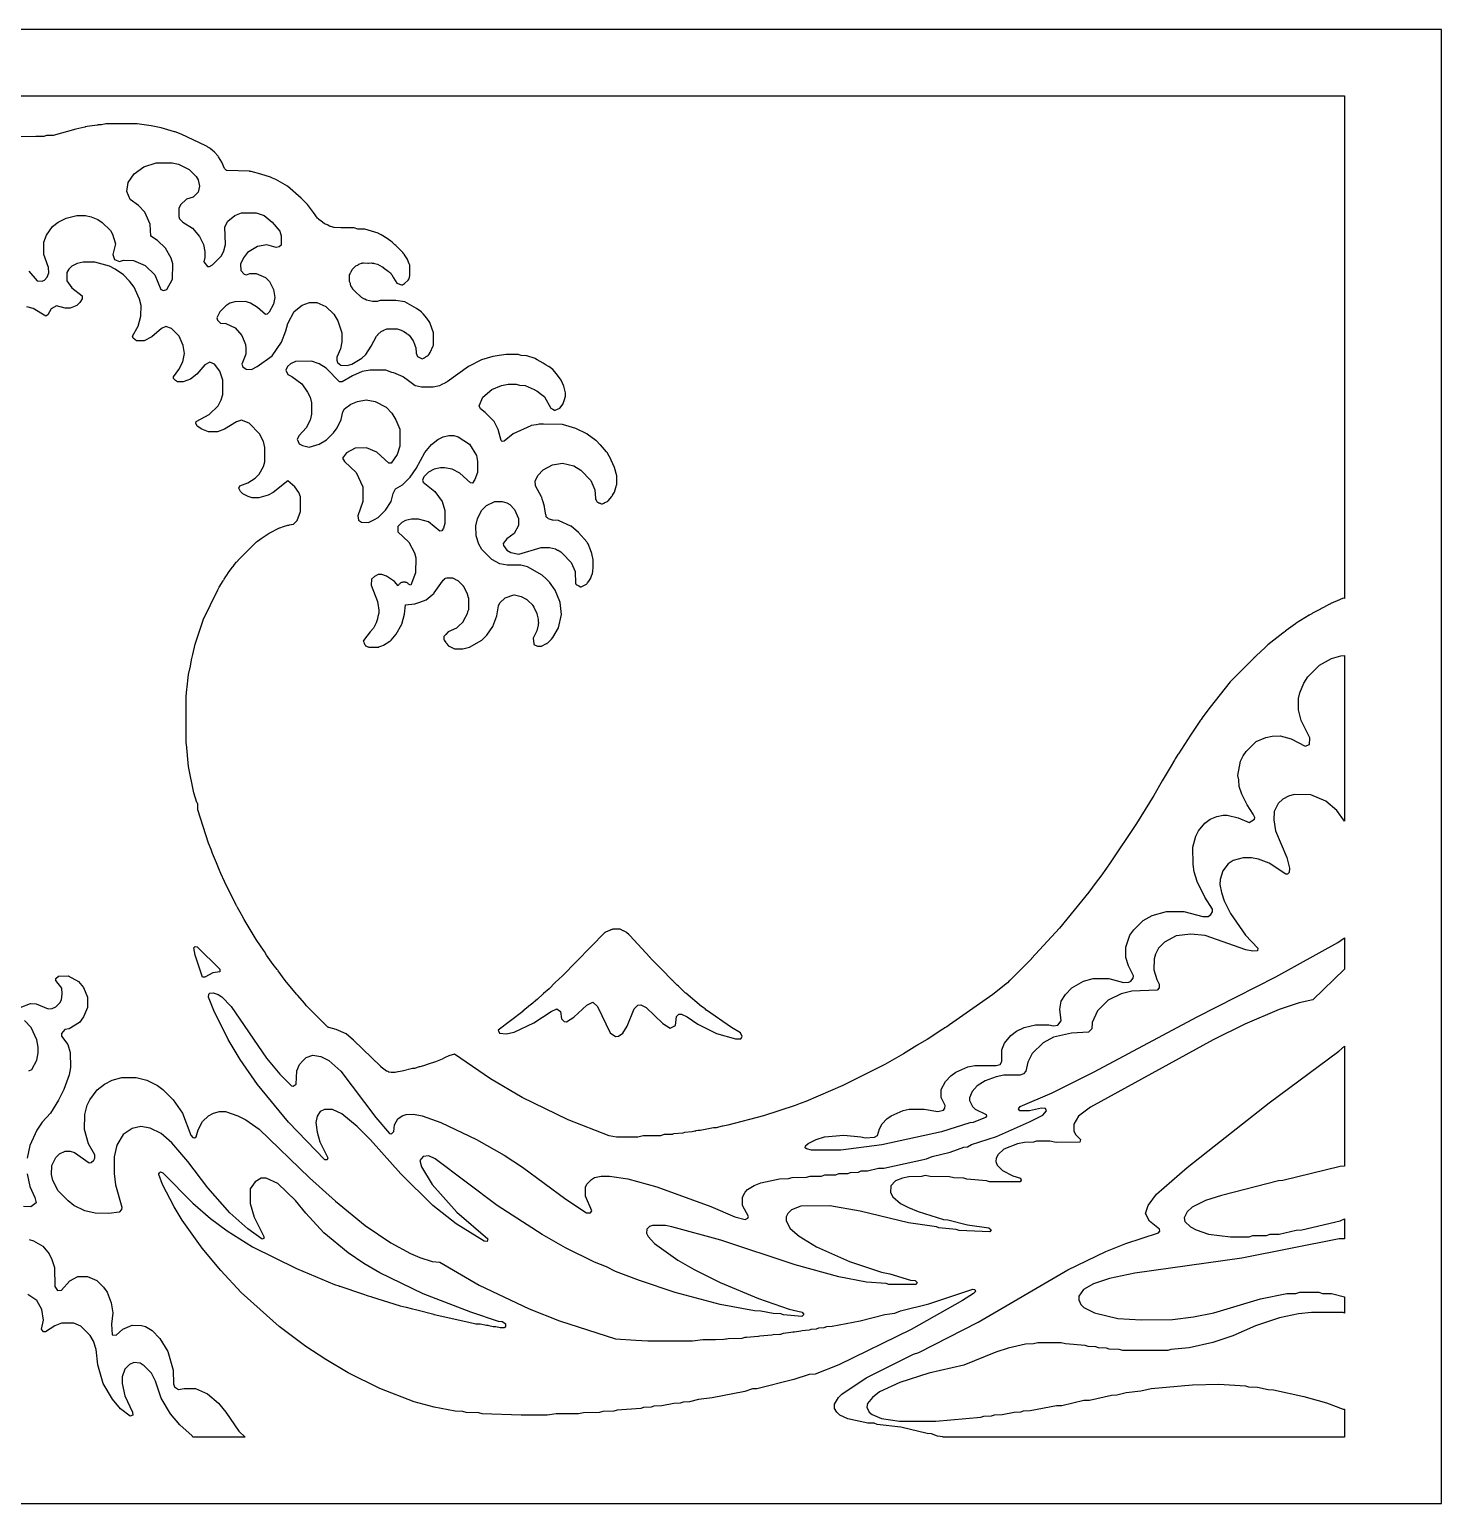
# Model space of a CAD drawing. Header units: millimetres. Extents: x 0 to 400, y 0 to 267.
# Drawn here: x 144.4 to 400, y 0 to 266.8 of the extents above; entities that cross this region are included whole.
import ezdxf

# ---------------------------------------------------------------- set-up
doc = ezdxf.new("R2010")
doc.units = ezdxf.units.MM
doc.layers.add('CUT', color=7, linetype='CONTINUOUS')

msp = doc.modelspace()

# ---------------------------------------------------------------- linework, layer by layer
at = {"layer": 'CUT'}
for points in [[(0, 266.8), (0, 0), (400, 0), (400, 266.8)], [(192.9, 192.63), (193.22, 191.82), (193.83, 191.48), (195.06, 191.19), (196.87, 191.72), (198.17, 192.52), (199.44, 193.78), (200.12, 194.72), (200.86, 196.21), (201.17, 197.59), (201.48, 198.13), (202.6, 199.01), (203.8, 199.49), (205.37, 199.76), (206.98, 199.47), (208.98, 198.42), (210.01, 197.36), (210.76, 196.17), (211.47, 194.43), (211.47, 191.39), (210.98, 189.88), (209.9, 188.3), (209.46, 188.31), (207.29, 190.32), (205.46, 191.05), (203.37, 191), (201.81, 190.18), (201.08, 189.2), (201.43, 188.59), (203.59, 186.62), (204.78, 184), (204.8, 181.37), (203.87, 178.76), (203.98, 177.97), (204.55, 177.65), (205.8, 177.59), (206.9, 178.12), (207.53, 178.49), (208.87, 179.82), (209.9, 181.36), (210.24, 182.8), (210.71, 183.68), (211.96, 184.37), (213.33, 185.74), (214.43, 187.33), (215.99, 190.21), (217.17, 191.68), (218.35, 192.58), (219.29, 193.04), (220.32, 193.3), (221.22, 193.29), (222, 193.04), (224.05, 191.72), (225.32, 189.69), (225.55, 188.63), (225.55, 186.63), (225.07, 185.36), (224.6, 184.68), (224.23, 184.73), (222.32, 186.51), (220.95, 187.19), (219.58, 187.48), (218.82, 187.48), (217.7, 187.19), (216.68, 186.67), (215.84, 185.8), (215.56, 185.2), (215.68, 184.87), (217.82, 183.17), (219.11, 181.35), (219.59, 179.72), (219.59, 177.37), (219.35, 176.56), (219.06, 176.06), (218.71, 175.99), (216.64, 177.66), (214.83, 178.19), (213.61, 178.17), (212.48, 177.91), (211.85, 177.56), (211.13, 176.84), (211.11, 175.85), (213.12, 173.99), (214.1, 172.06), (214.35, 171.17), (214.32, 168.43), (213.46, 166.23), (213.3, 166.3), (213.15, 166.35), (213.14, 166.35), (213.09, 166.41), (213, 166.49), (212.9, 166.56), (212.8, 166.63), (212.69, 166.68), (212.58, 166.72), (212.47, 166.75), (212.35, 166.76), (212.23, 166.77), (212.11, 166.76), (211.99, 166.75), (211.88, 166.72), (211.76, 166.68), (211.66, 166.62), (211.55, 166.56), (211.46, 166.49), (211.37, 166.41), (211.29, 166.32), (211.14, 166.13), (210.53, 166.9), (209.04, 167.87), (208.2, 168.15), (207.56, 168.15), (206.89, 167.82), (206.36, 167.31), (206.28, 166.22), (207.42, 163.24), (207.42, 163.21), (207.43, 163.2), (207.44, 163.13), (207.44, 163.12), (207.46, 163.03), (207.46, 163.01), (207.48, 162.9), (207.69, 161.72), (207.69, 161.71), (207.69, 161.7), (207.68, 161.66), (207.68, 161.65), (207.69, 161.6), (207.65, 161.35), (207.67, 161.14), (207.51, 160.55), (207.43, 160.12), (207.28, 159.74), (207.18, 159.38), (207, 159.03), (206.94, 158.88), (206.89, 158.81), (206.7, 158.45), (206.07, 157.76), (204.87, 156.21), (204.86, 156.12), (204.87, 156.09), (204.88, 156.05), (204.94, 155.89), (205.03, 155.65), (205.04, 155.62), (205.05, 155.6), (205.27, 155.26), (205.27, 155.25), (205.31, 155.23), (205.43, 155.17), (205.67, 155.07), (205.69, 155.06), (205.72, 155.05), (205.73, 155.05), (205.86, 155.01), (207.28, 154.98), (207.51, 154.98), (207.62, 155.01), (207.63, 155.01), (207.66, 155.02), (207.68, 155.03), (207.84, 155.09), (208.24, 155.24), (208.52, 155.34), (209.66, 156.06), (209.67, 156.07), (209.69, 156.09), (209.88, 156.29), (210.79, 157.38), (211.81, 159.18), (212.33, 160.98), (212.33, 160.99), (212.47, 162.64), (214.21, 162.82), (215.06, 163.14), (216.21, 163.58), (217.69, 164.8), (217.7, 164.81), (217.7, 164.82), (219.18, 166.95), (219.33, 167.1), (219.34, 167.11), (219.35, 167.11), (219.4, 167.19), (219.54, 167.31), (219.57, 167.35), (219.59, 167.36), (219.64, 167.4), (219.65, 167.41), (219.7, 167.46), (219.71, 167.46), (219.72, 167.46), (219.76, 167.5), (219.98, 167.53), (220.04, 167.54), (220.09, 167.54), (220.19, 167.55), (220.37, 167.55), (220.39, 167.55), (220.61, 167.54), (221, 167.53), (221.02, 167.52), (221.03, 167.52), (221.13, 167.47), (221.51, 167.29), (221.56, 167.25), (221.95, 167.05), (222.51, 166.55), (222.79, 166.23), (222.85, 166.18), (222.87, 166.13), (222.88, 166.12), (222.92, 166.08), (223.63, 164.69), (223.64, 164.67), (223.64, 164.66), (223.85, 164), (223.88, 163.93), (223.88, 163.9), (223.88, 163.87), (223.89, 163.66), (223.9, 163.6), (223.9, 163.24), (223.9, 163.09), (223.89, 162.84), (223.89, 162.79), (223.89, 162.71), (223.89, 162.7), (223.89, 162.67), (223.89, 162.66), (223.9, 162.24), (223.88, 162.16), (223.88, 162.14), (223.88, 161.78), (223.87, 161.76), (223.87, 161.74), (223.72, 161.4), (223.64, 161.05), (223, 159.81), (222.99, 159.79), (222.98, 159.77), (222.97, 159.76), (222.96, 159.74), (222.92, 159.63), (222.91, 159.62), (222.9, 159.6), (222.88, 159.58), (222.86, 159.54), (222.09, 158.79), (221.74, 158.44), (221.72, 158.43), (221.71, 158.42), (220.23, 157.78), (219.79, 157.31), (219.78, 157.3), (219.76, 157.28), (219.73, 157.25), (219.45, 156.91), (219.43, 156.66), (219.42, 156.41), (219.42, 156.37), (219.48, 156.26), (219.78, 155.87), (219.86, 155.76), (219.92, 155.68), (220.19, 155.33), (220.21, 155.31), (220.24, 155.27), (220.26, 155.26), (221.39, 154.72), (222.89, 154.7), (224.06, 154.97), (226.29, 156.24), (227.24, 157.19), (228.3, 158.74), (229.02, 160.7), (229.31, 162.48), (229.58, 163.01), (230.53, 163.95), (232.09, 164.45), (232.18, 164.43), (232.24, 164.45), (233.42, 164.18), (234.35, 163.71), (234.37, 163.69), (234.39, 163.68), (234.62, 163.45), (234.63, 163.44), (234.7, 163.37), (235.45, 162.65), (235.48, 162.6), (235.55, 162.53), (235.7, 162.24), (235.81, 162.05), (236.18, 161.28), (236.27, 161.1), (236.27, 161.09), (236.27, 161.08), (236.28, 161.07), (236.29, 161.04), (236.53, 160.06), (236.53, 159.62), (236.56, 159.45), (236.55, 159.4), (236.56, 159.34), (236.53, 159.19), (236.53, 158.97), (236.28, 157.94), (235.62, 156.63), (235.71, 155.6), (235.71, 155.59), (235.71, 155.58), (235.74, 155.53), (235.75, 155.51), (236.37, 155.21), (236.48, 155.2), (236.55, 155.2), (237.08, 155.2), (237.99, 155.64), (238.11, 155.69), (238.12, 155.7), (238.14, 155.71), (238.15, 155.72), (238.24, 155.81), (238.94, 156.45), (239.18, 156.72), (240.2, 158.47), (240.74, 160.92), (240.46, 163.09), (240.46, 163.11), (240.4, 163.26), (239.57, 165.32), (238.57, 166.74), (237.93, 167.37), (237.23, 168.04), (234.55, 169.54), (233.39, 169.82), (230.9, 169.86), (229.59, 170.1), (228.12, 170.85), (226.29, 172.68), (225.76, 173.66), (225.26, 175.17), (225.24, 176.97), (225.5, 178.25), (225.99, 179.24), (226.31, 179.79), (227.16, 180.62), (228.68, 181.37), (230.01, 181.37), (230.82, 181.12), (231.37, 180.8), (232.23, 179.91), (232.94, 178.27), (232.96, 177.64), (232.94, 177.01), (232.19, 175.55), (230.82, 174.61), (230.2, 173.74), (230.21, 173.4), (230.82, 172.57), (231.55, 172.14), (233.02, 171.85), (237.02, 173.02), (238.5, 173.02), (238.58, 173.02), (239.63, 172.77), (240.02, 172.56), (240.12, 172.53), (240.27, 172.42), (240.29, 172.41), (240.63, 172.23), (240.83, 172.03), (240.9, 171.98), (242.5, 170.34), (243.2, 168.7), (243.29, 166.51), (243.29, 166.5), (243.29, 166.49), (243.3, 166.48), (243.36, 166.34), (243.47, 166.28), (243.51, 166.26), (243.85, 166.08), (244.18, 165.91), (244.28, 165.92), (245.27, 166.4), (245.32, 166.47), (245.37, 166.53), (245.45, 166.64), (245.64, 166.9), (245.65, 166.91), (245.65, 166.92), (246.01, 167.51), (246.02, 167.52), (246.03, 167.54), (246.03, 167.55), (246.16, 167.92), (246.31, 168.34), (246.42, 168.78), (246.44, 169.45), (246.45, 170.82), (246.45, 170.83), (246.22, 171.98), (245.99, 172.62), (245.54, 173.69), (245.51, 173.73), (245.3, 174.07), (243.83, 175.78), (242.46, 176.92), (242.44, 176.93), (240.32, 177.86), (240.2, 177.9), (239.14, 177.97), (239.11, 177.98), (238.39, 178.22), (238.38, 178.23), (238.37, 178.24), (238.36, 178.24), (238.22, 178.38), (238.13, 178.46), (238.12, 178.47), (238.1, 178.49), (237.98, 178.59), (237.98, 178.6), (237.95, 178.63), (237.93, 178.91), (237.92, 178.94), (237.92, 178.95), (237.92, 178.96), (237.68, 180.34), (237.65, 180.43), (237.39, 181.3), (237.25, 181.77), (237.15, 182.13), (237.12, 182.22), (237.11, 182.23), (236.01, 184.18), (235.99, 185.1), (236.02, 185.16), (236.02, 185.2), (236.49, 186.14), (237.33, 187.01), (237.36, 187.03), (237.41, 187.08), (239.08, 188.03), (240.89, 188.3), (242.96, 187.8), (244.21, 187.02), (246.04, 185.19), (246.05, 185.17), (246.06, 185.16), (246.77, 183.5), (246.87, 181.91), (246.87, 181.9), (246.88, 181.89), (246.9, 181.84), (246.97, 181.67), (246.97, 181.66), (246.98, 181.64), (246.99, 181.62), (247, 181.6), (247.13, 181.38), (247.51, 181.13), (247.52, 181.12), (247.61, 181.09), (247.73, 181.05), (247.8, 181.02), (247.99, 180.95), (248.01, 180.95), (248.16, 180.95), (248.17, 180.95), (248.38, 181.05), (248.46, 181.09), (248.6, 181.16), (249.06, 181.39), (249.15, 181.48), (249.81, 182.29), (249.89, 182.38), (249.93, 182.43), (249.97, 182.48), (249.97, 182.49), (250.3, 183.04), (250.71, 184.33), (250.73, 184.38), (250.73, 184.39), (250.73, 184.4), (250.74, 186.04), (250.35, 187.49), (249.73, 188.86), (249.73, 188.87), (249.72, 188.89), (248.97, 190.23), (248.88, 190.34), (247.77, 191.6), (247.76, 191.61), (247.76, 191.62), (247.75, 191.63), (246.99, 192.4), (246.98, 192.41), (246.97, 192.42), (246.96, 192.43), (245.4, 193.55), (245.37, 193.57), (245.36, 193.58), (245.35, 193.59), (245.32, 193.61), (245.3, 193.62), (243.34, 194.6), (240.88, 195.32), (240.86, 195.32), (237.45, 195.35), (236.69, 195.35), (236.23, 195.27), (235.21, 195.1), (235.2, 195.09), (232.01, 193.63), (230.34, 192.27), (230.32, 192.27), (230.31, 192.26), (230.3, 192.26), (230.01, 192.22), (229.8, 192.4), (229.25, 194.38), (228.52, 195.82), (226.94, 197.47), (226.07, 198.14), (225.8, 198.68), (226.5, 200.24), (228.13, 201.64), (229.84, 202.36), (231.09, 202.6), (232.55, 202.61), (233.12, 202.4), (234.13, 202.35), (235.77, 201.62), (235.85, 201.62), (235.98, 201.53), (236.29, 201.39), (237.13, 200.72), (237.52, 200.44), (237.56, 200.37), (237.66, 200.29), (238.81, 198.24), (239.16, 198.06), (239.48, 197.89), (239.51, 197.87), (239.57, 197.88), (240.44, 198.27), (240.45, 198.28), (241.02, 199.07), (241.02, 199.08), (241.39, 200.17), (241.4, 200.21), (241.41, 200.25), (241.42, 200.29), (241.43, 200.33), (241.43, 200.34), (241.44, 200.83), (241.44, 201.05), (241.17, 202.26), (240.9, 202.81), (240.65, 203.31), (239.82, 204.45), (239.13, 205.27), (238.41, 205.79), (238.4, 205.8), (238.39, 205.81), (237.96, 206.06), (237.38, 206.4), (236.35, 207.01), (236.05, 207.19), (236, 207.22), (235.97, 207.23), (235.95, 207.24), (234.48, 207.73), (233.41, 207.79), (233.09, 207.93), (233.08, 207.94), (232.93, 207.96), (232.89, 207.97), (232.81, 207.98), (232.76, 207.98), (232, 207.99), (230.74, 207.98), (229.47, 207.82), (229.46, 207.82), (228.36, 207.61), (228.35, 207.61), (228.33, 207.6), (228.32, 207.6), (226.27, 206.98), (223.9, 205.8), (223.88, 205.78), (223.87, 205.78), (220.06, 203.03), (219.69, 202.84), (219.6, 202.78), (219.08, 202.53), (218.64, 202.31), (217.53, 202.06), (217.2, 202.06), (217.1, 202.04), (215.92, 202.06), (215.59, 202.06), (215.38, 202.06), (214.29, 202.31), (214.28, 202.32), (214.26, 202.32), (213.06, 203.2), (212.11, 203.89), (212.1, 203.9), (210.4, 204.65), (210.39, 204.65), (210.03, 204.69), (208.96, 205.13), (206.1, 205.13), (204.68, 204.88), (202.89, 204.13), (201.02, 203.05), (200.52, 203.01), (198.11, 205.51), (196.84, 206.29), (195.47, 206.79), (192.6, 206.73), (191.67, 206.27), (191.15, 205.77), (190.81, 205.14), (191.17, 204.37), (191.94, 204.01), (193.76, 202.68), (194.77, 201.18), (195.25, 200.22), (195.49, 199.24), (195.5, 197.19), (195.25, 196.1), (194.54, 194.7), (193.26, 193.29)], [(368.83, 115.88), (366.87, 116.61), (365.58, 116.88), (364.08, 116.88), (362.29, 116.36), (361.39, 115.77), (360.42, 114.53), (359.91, 112.94), (359.88, 112.07), (360.16, 110.57), (360.66, 109.09), (361.82, 106.77), (364.52, 102.86), (366.75, 100.53), (366.68, 100.02), (365.87, 99.96), (364.57, 100.21), (357.24, 102.79), (354.62, 103.07), (351.99, 102.75), (349.88, 101.63), (348.79, 100.5), (348.23, 99.44), (347.97, 98.56), (347.96, 96.61), (348.47, 94.82), (348.88, 94.02), (348.88, 93.32), (348.53, 92.93), (343.96, 92.74), (342.01, 92.26), (339.66, 91.09), (337.74, 89.19), (336.79, 87.05), (336.7, 85.92), (336.11, 85.29), (333.05, 85.13), (329.8, 84.38), (327.88, 83.4), (325.93, 81.47), (325.1, 79.9), (324.78, 78.26), (324.33, 77.8), (323.75, 77.55), (320.79, 77.51), (319.38, 77.25), (317.43, 76.53), (315.95, 75.59), (315.06, 74.6), (314.59, 73.41), (314.58, 72.93), (315.1, 71.87), (315.58, 71.36), (317.58, 70.42), (317.67, 70.1), (317.49, 69.86), (315.22, 68.97), (314.62, 68.9), (309.5, 67.29), (298.72, 64.9), (291.27, 63.95), (285.99, 63.96), (285.06, 64.19), (284.84, 64.4), (284.88, 64.73), (285.38, 65.19), (286.79, 65.89), (288.31, 66.4), (291.84, 66.66), (294.9, 66.39), (295.76, 66.17), (297.35, 66.28), (297.92, 66.6), (298.27, 67.82), (298.74, 68.75), (299.6, 69.65), (300.39, 70.2), (302.58, 71.16), (303.67, 71.4), (306.36, 71.4), (308.84, 70.93), (309.89, 71.22), (310.12, 71.53), (310.17, 72.05), (309.47, 73.5), (309.47, 74.94), (310.2, 76.39), (311.17, 77.42), (312.08, 78.07), (314.28, 79.03), (315.56, 79.27), (319.37, 79.3), (320.11, 79.47), (320.4, 79.98), (320.45, 82.11), (320.93, 83.34), (322.05, 84.7), (323.08, 85.47), (324.47, 86.18), (326.54, 86.67), (328.93, 86.67), (329.75, 86.45), (330.56, 86.58), (331.14, 87.35), (330.9, 89.45), (331.18, 90.94), (331.92, 92.16), (333.09, 93.33), (335.21, 94.52), (336.96, 95.01), (339.76, 95.01), (342.47, 94.33), (343.38, 94.34), (343.8, 94.57), (344.21, 95.06), (344.28, 95.49), (343.35, 97.33), (342.87, 98.8), (342.87, 100.72), (343.6, 102.9), (344.3, 103.85), (345.98, 105.5), (347.62, 106.45), (350.24, 107.16), (353.38, 107.15), (356.79, 106.26), (357.77, 106.28), (358.23, 106.61), (358.56, 107.07), (358.55, 107.55), (357.18, 109.76), (355.76, 112.59), (355.26, 114.34), (355.03, 115.66), (355.02, 118.82), (355.52, 120.8), (356, 121.73), (357.16, 123.17), (358.13, 123.87), (359.34, 124.36), (360.49, 124.61), (361.23, 124.59), (363.18, 124.11), (365.18, 123.25), (366.13, 123.85), (366.21, 124.16), (365.92, 124.79), (364.81, 126.46), (363.86, 128.37), (363.38, 129.81), (363.34, 131.01), (363.12, 131.8), (363.62, 134.34), (364.09, 135.34), (364.62, 136.09), (366.48, 137.92), (368.2, 138.67), (369.36, 138.91), (370.82, 138.93), (372.76, 138.41), (375.3, 137.11), (376.12, 137.41), (376.19, 138.57), (374.6, 141.7), (374.12, 143.68), (374.11, 145.69), (374.35, 146.74), (375.07, 148.46), (375.8, 149.63), (377.92, 151.76), (380.09, 152.97), (381.79, 153.46), (382.47, 153.52), (382.47, 123.53), (381.04, 125.43), (379.06, 127.1), (376.33, 128.3), (373.31, 128.32), (372.3, 128.04), (371.26, 127.51), (370.44, 126.68), (369.73, 125.24), (369.63, 123.77), (369.94, 121.78), (372.02, 116.94), (372.5, 114.97), (372.42, 114.19), (372.13, 113.91), (371.82, 113.91)], [(326.71, 65.58), (326.15, 65.38), (324.55, 65.34), (323.24, 65.1), (320.76, 64.11), (319.76, 63.15), (319.38, 62.49), (319.33, 61.88), (319.6, 61.22), (320.54, 60.25), (322.4, 59.33), (323.8, 58.86), (323.95, 58.52), (323.73, 58.24), (318.22, 58.23), (317.63, 58.42), (314.07, 58.71), (313.52, 58.91), (311.72, 58.93), (310.97, 59.15), (307.47, 59.18), (306.53, 59.39), (305.87, 59.18), (303.57, 59.14), (302.45, 58.89), (301.18, 58.38), (300.31, 57.49), (300.27, 56.28), (300.69, 55.48), (302.1, 54.33), (303.56, 53.6), (305.27, 52.86), (309.87, 51.42), (310.67, 51.36), (314.19, 50.45), (318.09, 49.92), (318.47, 49.55), (318.25, 49.17), (312.72, 49.4), (312.14, 49.6), (309.05, 49.88), (308.61, 50.07), (303.54, 50.83), (294.8, 52.93), (289.28, 53.86), (284.05, 53.83), (282.36, 53.14), (281.68, 52.47), (281.42, 51.86), (281.41, 51.16), (282.09, 49.75), (283.73, 48.38), (286.9, 46.43), (292.87, 43.8), (298.63, 41.88), (300.18, 41.59), (303.91, 40.44), (304.75, 40.38), (305.11, 40.03), (304.89, 39.62), (300, 39.63), (299.51, 39.82), (295.94, 40.09), (290.9, 41.05), (282.99, 43.21), (269.55, 47.67), (260.67, 50.07), (259.56, 50.32), (257.18, 50.32), (256.68, 50.17), (256.19, 49.66), (256.13, 48.91), (256.39, 48.33), (257.57, 47.08), (261.79, 44.07), (264.71, 42.37), (269.45, 40), (276.41, 37.12), (281.94, 35.2), (284.27, 34.64), (284.6, 34.23), (284.24, 33.87), (280.91, 34.13), (280.41, 34.33), (279.01, 34.37), (276.81, 34.81), (275.66, 34.85), (269.43, 36.04), (261.28, 38.19), (254.85, 40.34), (250.52, 42.02), (248.87, 42.87), (246.71, 43.69), (241.47, 46.3), (237.2, 48.69), (229.06, 53.96), (217.89, 62.41), (216.74, 62.96), (215.67, 62.84), (215.09, 62.11), (215.37, 60.95), (217.33, 57.77), (221.81, 52.75), (227.37, 47.93), (227.27, 47.45), (226.71, 47.48), (221.68, 50.61), (217.43, 53.95), (211.67, 59.65), (206.16, 65.8), (203.76, 68.22), (200.96, 70.52), (199.31, 71.3), (197.82, 71.3), (197.08, 70.96), (196.53, 70.14), (196.24, 68.99), (196.51, 67.21), (197, 65.48), (198.43, 62.57), (198.29, 62.21), (197.92, 62.19), (191.34, 69.02), (185.69, 75.87), (182.59, 80.39), (180.42, 83.99), (177.81, 89.21), (176.84, 91.65), (176.88, 92.17), (177.11, 92.39), (177.7, 92.41), (178.57, 92.15), (179.24, 91.71), (180.97, 89.97), (187.34, 80.58), (189.74, 77.7), (191.89, 75.58), (192.15, 75.56), (192.72, 75.93), (192.83, 78.29), (193.3, 79.48), (193.84, 80.08), (194.52, 80.7), (195.71, 81.18), (197.2, 80.92), (198.61, 80.2), (200.81, 78.26), (207.12, 69.87), (209.59, 66.95), (209.94, 66.93), (210.37, 67.32), (210.48, 68.53), (211.08, 69.63), (211.88, 70.19), (212.64, 70.41), (213.95, 70.47), (215.5, 70.2), (218.9, 68.99), (225.33, 65.91), (230.34, 63.03), (233.67, 60.89), (241.5, 55.06), (245.24, 52.6), (245.96, 52.64), (246.24, 52.99), (245.07, 55.63), (245.06, 57.23), (245.31, 57.78), (246.17, 58.67), (246.73, 58.98), (247.92, 59.23), (249.4, 59.26), (252.71, 58.76), (258, 57.32), (267.76, 53.74), (272.12, 51.91), (273.99, 51.4), (274.43, 51.65), (274.55, 51.97), (273.46, 53.95), (273.47, 55.46), (273.94, 56.38), (274.37, 56.82), (275.58, 57.56), (276.81, 58.04), (280.19, 58.76), (281.79, 58.8), (282.46, 59), (285.1, 59.04), (285.75, 59.24), (287.81, 59.28), (288.37, 59.48), (290.39, 59.51), (290.93, 59.71), (292.57, 59.75), (293.05, 59.94), (294.5, 59.99), (294.98, 60.19), (296.14, 60.23), (298.08, 60.67), (299.07, 60.71), (306.76, 62.39), (307.82, 62.81), (311.05, 63.58), (313.54, 64.48), (314.19, 64.56), (314.96, 64.96), (319.44, 66.46), (325.45, 69.1), (327.84, 70.3), (328.53, 71.1), (328.32, 71.49), (327.62, 71.56), (325.43, 71.1), (323.7, 71.08), (323.41, 71.46), (323.77, 71.87), (329.51, 74.35), (337.15, 78.16), (355.75, 88.09), (369.99, 95.31), (381.25, 101.53), (382.47, 102.41), (382.47, 96.7), (382.45, 96.69), (376.74, 91.17), (374.25, 90.61), (370.63, 89.4), (364.42, 86.78), (358.67, 83.9), (336.46, 71.72), (334.31, 70.09), (333.45, 68.68), (333.45, 67.39), (333.79, 66.76), (334.66, 65.89), (334.52, 65.42), (330.27, 65.37), (329.13, 65.59)], [(251.03, 84.61), (251.82, 85.13), (252.6, 86.42), (253.9, 89.51), (254.56, 90.2), (255.09, 90.27), (256.06, 89.75), (259.08, 86.87), (260.38, 86.05), (261.36, 86.55), (261.55, 88.13), (261.99, 88.56), (262.44, 88.59), (263.49, 88.08), (265.42, 86.74), (268.78, 85.07), (272.22, 84.08), (273.17, 84.11), (273.43, 84.51), (273.12, 85.19), (273.12, 85.2), (271.52, 86.16), (266.99, 89.27), (266.94, 89.3), (266.7, 89.51), (266.56, 89.63), (266.55, 89.63), (266.54, 89.64), (266.04, 89.99), (263.23, 92.36), (263.13, 92.44), (261.96, 93.58), (261.95, 93.59), (261.91, 93.63), (261.67, 93.83), (260.96, 94.55), (260.85, 94.66), (260.81, 94.69), (260.77, 94.73), (260.47, 95.02), (259.1, 96.41), (257.27, 98.26), (257.06, 98.47), (256.89, 98.67), (256.83, 98.74), (256.76, 98.82), (256.74, 98.84), (256.7, 98.88), (253.09, 102.84), (252.93, 103), (252.58, 103.32), (252.56, 103.33), (252.55, 103.33), (252.52, 103.35), (252.43, 103.4), (251.94, 103.67), (251.91, 103.68), (251.32, 103.95), (251.31, 103.95), (251.3, 103.95), (251.29, 103.95), (251.28, 103.95), (251, 103.96), (250.79, 103.97), (250.72, 103.97), (250.71, 103.97), (250.44, 103.98), (250.17, 103.97), (250.01, 103.93), (249.97, 103.92), (249.84, 103.89), (249.71, 103.85), (249.7, 103.85), (249.69, 103.85), (249.66, 103.84), (249.65, 103.83), (249.62, 103.82), (249.59, 103.8), (248.79, 103.46), (248.67, 103.39), (248.63, 103.37), (248.61, 103.36), (248.6, 103.35), (240.92, 95.51), (239.61, 94.28), (238.5, 93.16), (237.5, 92.31), (237.41, 92.23), (237.4, 92.22), (237.38, 92.2), (237.36, 92.18), (236.4, 91.27), (235.21, 90.33), (235.2, 90.33), (235.19, 90.32), (235.17, 90.3), (235.16, 90.29), (235.15, 90.29), (235.14, 90.28), (233.76, 89.09), (233.72, 89.06), (229.24, 85.67), (229.53, 85.14), (230.74, 85.01), (232.14, 85.31), (235.74, 86.99), (238.84, 89.03), (239.91, 89.54), (240.57, 89.06), (240.74, 87.75), (241.24, 87.27), (241.62, 87.19), (242.99, 88.04), (245.31, 90.22), (246.38, 90.73), (247.26, 89.99), (249.51, 85.2), (250.5, 84.56)], [(174.45, 99.28), (174.19, 100.56), (174.42, 100.85), (174.78, 100.78), (178.88, 96.73), (178.87, 96.24), (177.65, 96.08), (176.18, 95.24), (175.75, 95.28)], [(368.31, 48.54), (368.97, 48.74), (370.59, 48.78), (373.68, 49.45), (374.72, 49.51), (381.65, 51.18), (382.47, 51.5), (382.47, 47.93), (381.48, 47.92), (363.84, 44.38), (344.49, 41.72), (339.91, 40.75), (337, 39.79), (335.21, 38.76), (334.37, 37.54), (334.36, 36.84), (334.71, 36.02), (335.28, 35.47), (337.19, 34.52), (341.42, 33.51), (345.63, 33.24), (351.29, 33.3), (355.13, 33.76), (358.77, 34.49), (367.24, 37.05), (372.03, 38), (373.63, 38.04), (374.35, 38.25), (377.78, 38.25), (378.47, 38.04), (380.09, 38), (382.47, 37.41), (382.47, 34.45), (382.19, 34.56), (376.44, 34.58), (374.09, 34.32), (370.68, 33.6), (366.34, 32.15), (362.26, 30.34), (358.64, 29.12), (354.3, 28.17), (350.98, 27.89), (350.45, 27.7), (342.3, 27.7), (341.68, 27.89), (339.83, 27.93), (339.34, 28.13), (337.93, 28.16), (337.43, 28.36), (336.03, 28.4), (335.52, 28.6), (331.96, 28.89), (331.19, 29.09), (326.95, 29.09), (326.14, 28.89), (324.7, 28.84), (321.54, 28.12), (319.35, 27.38), (313.55, 25.07), (307.23, 23.58), (301.94, 21.9), (298.29, 20.19), (297.02, 19.21), (296.14, 18.11), (295.96, 17.45), (296.43, 16.55), (296.95, 16.11), (298.63, 15.4), (301.93, 14.92), (308.45, 14.93), (316.62, 15.62), (317.17, 15.82), (318.55, 15.86), (319.09, 16.06), (320.46, 16.1), (322.66, 16.54), (323.86, 16.58), (324.33, 16.77), (325.53, 16.82), (330.3, 17.73), (331.28, 17.77), (335.27, 18.68), (336.28, 18.73), (340.28, 19.63), (341.25, 19.67), (342.9, 20.11), (345.56, 20.4), (347.47, 20.83), (354.92, 21.51), (359.68, 21.58), (364.53, 21.3), (365.05, 21.11), (366.7, 21.07), (368.61, 20.63), (369.59, 20.59), (375.09, 19.4), (379.16, 18.2), (382.17, 17.06), (382.47, 17.05), (382.47, 12), (309.78, 12), (309.77, 12.06), (308.78, 12.19), (307.68, 12.61), (306.88, 12.67), (302.17, 13.81), (297.84, 14.33), (297.32, 14.54), (296.17, 14.57), (292.53, 15.3), (291.11, 16.01), (290.55, 16.54), (290.15, 17.2), (290.15, 17.97), (290.89, 19.18), (291.46, 19.77), (295.87, 22.73), (304.44, 27.02), (305.42, 27.36), (316.13, 32.84), (332.38, 42.29), (339.26, 45.62), (342.88, 47.06), (348.8, 48.99), (349.03, 49.32), (348.96, 49.66), (347.12, 51.09), (346.42, 52.47), (346.92, 53.97), (348.42, 55.99), (353.97, 60.8), (359.99, 65.61), (368.82, 72.53), (381.4, 81.85), (382.47, 82.77), (382.47, 61.04), (381.67, 61.03), (371.26, 58.46), (370.47, 58.41), (360.18, 55.78), (357.27, 54.82), (354.9, 53.63), (353.99, 52.79), (353.44, 51.71), (353.56, 51.04), (354.56, 50.07), (355.59, 49.52), (357.85, 48.78), (361.78, 48.29), (365.16, 48.3), (365.88, 48.5)], [(158.02, 75.93), (159.41, 76.63), (161.17, 77.12), (163.72, 77.12), (165.68, 76.64), (167.58, 75.69), (168.56, 74.95), (170.47, 73.06), (172.12, 70.67), (173.62, 66.69), (173.98, 66.26), (174.33, 66.19), (174.6, 66.37), (174.95, 67.62), (175.77, 69.13), (176.84, 70.19), (177.76, 70.66), (178.82, 70.93), (179.91, 70.93), (182.16, 70.19), (183.59, 69.47), (186.01, 67.75), (195.13, 58.97), (199.82, 54.74), (205.18, 50.33), (209.81, 47.16), (213.38, 45.24), (215.1, 44.51), (217.32, 43.78), (218.68, 43.7), (225.83, 39.5), (234.86, 35.23), (240.39, 33.07), (250.52, 29.78), (254.18, 29.57), (256.38, 29.47), (264.43, 29.46), (266.32, 29.66), (268.58, 29.68), (270.08, 29.76), (270.48, 29.78), (270.55, 29.78), (270.57, 29.78), (270.9, 29.89), (273.42, 29.93), (273.98, 30.12), (274.01, 30.13), (274.14, 30.13), (274.19, 30.13), (276.34, 30.27), (276.35, 30.27), (276.36, 30.27), (276.37, 30.27), (276.63, 30.37), (278.82, 30.54), (279.01, 30.61), (280.23, 30.65), (280.42, 30.66), (280.9, 30.85), (282.22, 31.02), (282.59, 31.09), (282.89, 31.1), (284.06, 31.25), (284.26, 31.33), (284.88, 31.35), (284.89, 31.35), (284.9, 31.35), (284.91, 31.35), (285.63, 31.45), (285.89, 31.56), (286.86, 31.6), (287.32, 31.8), (288.29, 31.84), (288.75, 32.04), (289.72, 32.08), (294.8, 33.04), (299.26, 34.19), (301.03, 34.48), (302.09, 34.9), (307.24, 36.15), (315.18, 38.79), (315.51, 38.73), (315.63, 38.39), (315.29, 37.99), (313.33, 36.76), (304.03, 31.52), (290.93, 25.08), (286.62, 23.41), (285.54, 23.35), (282.78, 22.45), (276.08, 20.77), (275.29, 20.73), (273.93, 20.29), (267.97, 19.1), (265.53, 18.82), (263.9, 18.39), (262.73, 18.35), (262.22, 18.15), (261.06, 18.11), (258.87, 17.67), (257.45, 17.63), (256.96, 17.43), (255.55, 17.39), (255.06, 17.2), (250.83, 16.92), (250.23, 16.72), (248.2, 16.68), (247.59, 16.48), (244.74, 16.44), (243.83, 16.23), (239.79, 16.21), (238.15, 16), (233.45, 15.97), (226.4, 16.24), (225.74, 16.44), (223.49, 16.48), (222.9, 16.68), (221.51, 16.72), (217.67, 17.43), (214.08, 18.39), (207.83, 20.79), (202.14, 23.64), (198.05, 26.04), (194.47, 28.44), (189.65, 32.07), (182.76, 38.2), (179.08, 42.18), (175.71, 46.24), (172.09, 51.3), (170.64, 53.7), (168.5, 57.72), (167.86, 59.53), (167.88, 59.58), (167.84, 59.7), (167.98, 59.85), (168.04, 60), (168.11, 59.99), (168.15, 60.03), (168.6, 59.88), (174, 54.34), (177.21, 51.58), (180.19, 49.34), (180.2, 49.33), (184.8, 46.43), (192.78, 42.55), (199.67, 39.67), (200.42, 39.38), (200.43, 39.38), (200.51, 39.35), (200.6, 39.32), (204.7, 37.96), (205.75, 37.61), (206.19, 37.47), (206.37, 37.41), (211.55, 35.8), (212.63, 35.52), (213.49, 35.3), (214.55, 35.03), (217.6, 34.25), (217.65, 34.24), (217.7, 34.23), (223.95, 32.8), (225.24, 32.55), (225.99, 32.52), (227.18, 32.29), (227.42, 32.28), (227.57, 32.21), (227.58, 32.21), (228.36, 32.06), (228.85, 32.04), (229.64, 31.83), (229.65, 31.83), (229.66, 31.83), (230.34, 31.87), (230.66, 32.04), (230.63, 32.49), (229.99, 32.88), (229.31, 32.95), (224.32, 34.62), (215.7, 37.96), (207.84, 41.77), (204.97, 43.46), (202.09, 45.39), (197.74, 49), (194.45, 52.54), (192.56, 54.84), (189.39, 57.93), (187.27, 58.87), (186.36, 58.9), (185.26, 58.21), (184.36, 56.98), (184.36, 54.29), (185.09, 51.84), (186.88, 48.31), (186.83, 47.98), (186.53, 47.83), (183.96, 49.7), (180.73, 52.64), (176.71, 57.16), (173.08, 61.91), (170.22, 65.29), (168.26, 66.95), (166.31, 67.93), (164.57, 68.22), (163.02, 67.9), (161.42, 66.8), (160.26, 64.86), (159.77, 62.77), (159.75, 59.71), (160.01, 57.67), (161.16, 53.65), (161.12, 53.19), (160.65, 52.75), (158.8, 52.48), (156.35, 52.53), (154.43, 52.98), (152.47, 53.96), (151.42, 54.77), (149.64, 56.6), (148.69, 58.49), (148.44, 59.54), (148.48, 61.16), (149.2, 62.63), (149.9, 63.28), (150.91, 63.77), (151.8, 63.77), (152.58, 63.51), (155.27, 61.67), (155.6, 61.71), (156.07, 62.13), (156.29, 62.51), (156.26, 63.14), (155.14, 65.12), (154.41, 67.71), (154.43, 70.42), (154.9, 72.1), (155.37, 73.08), (156.66, 74.85)]]:
    msp.add_lwpolyline(points, close=True, dxfattribs=at)
for points in [[(17.53, 254.8), (382.47, 254.8), (382.47, 163.86), (382.47, 163.84), (382.47, 163.83), (382.19, 163.84), (381, 163.35), (380.53, 163.15), (380.52, 163.15), (380.29, 163.04), (380.09, 162.96), (380.05, 162.94), (380.03, 162.93), (380.01, 162.92), (379.99, 162.91), (379.88, 162.86), (379.67, 162.75), (379.59, 162.71), (379.51, 162.67), (379.42, 162.62), (379.33, 162.57), (378.54, 162.14), (378.11, 161.92), (378.08, 161.9), (376.64, 161.13), (376.6, 161.11), (376.59, 161.1), (376.58, 161.09), (376.5, 161.05), (376.18, 160.86), (376.1, 160.81), (376.07, 160.79), (373.69, 159.33), (373.68, 159.33), (373.65, 159.31), (373.63, 159.29), (373.57, 159.25), (373.56, 159.24), (371.9, 158.01), (371.88, 158), (371.81, 157.95), (371.79, 157.93), (371.75, 157.9), (371.71, 157.87), (371.7, 157.86), (371.68, 157.84), (371.51, 157.71), (371.29, 157.54), (368.58, 155.42), (368.57, 155.42), (368.56, 155.41), (368.07, 154.95), (367.24, 154.17), (366.5, 153.48), (366.14, 153.15), (366.1, 153.11), (366.06, 153.07), (366.02, 153.03), (361.75, 148.75), (358.12, 144.15), (356.64, 142.13), (356.61, 142.09), (356.48, 141.89), (356.39, 141.76), (354.57, 139.09), (352.39, 135.72), (352.38, 135.71), (352.37, 135.69), (352.3, 135.58), (351.82, 134.77), (351.68, 134.54), (350.89, 133.22), (349.45, 130.83), (349.42, 130.78), (347.92, 128.13), (344.8, 123.09), (340.03, 115.95), (339.34, 114.99), (338.36, 113.55), (337.5, 112.47), (336.19, 110.67), (330.85, 104.13), (325.82, 98.63), (325.78, 98.59), (325.67, 98.47), (321.94, 94.73), (321.83, 94.64), (321.46, 94.27), (319.1, 92.38), (319.07, 92.36), (319.06, 92.35), (319.02, 92.32), (318.78, 92.15), (310.96, 86.63), (310.44, 86.29), (310.25, 86.16), (309.74, 85.84), (306.91, 84.01), (305.11, 82.94), (305.08, 82.92), (305.06, 82.91), (305.04, 82.9), (302.6, 81.37), (299.26, 79.46), (291.64, 75.64), (284.94, 72.78), (283.92, 72.43), (283.03, 72.06), (277.3, 70.16), (270.83, 68.48), (269.93, 68.32), (269.89, 68.31), (269.85, 68.3), (269.81, 68.29), (268.7, 68.01), (268.24, 67.99), (265.8, 67.53), (265.46, 67.51), (265.07, 67.43), (265, 67.42), (264.85, 67.39), (264.4, 67.3), (264.39, 67.3), (264.38, 67.29), (264.36, 67.29), (262.98, 67.16), (262.69, 67.05), (261.03, 66.92), (261.02, 66.91), (261.01, 66.91), (260.76, 66.81), (259.3, 66.77), (259.13, 66.76), (258.63, 66.58), (255.49, 66.54), (254.57, 66.33), (250.69, 66.32), (249.36, 66.58), (241.94, 69.45), (233.6, 73.5), (227.87, 76.85), (221.36, 81.32), (220.36, 81.05), (219.58, 80.69), (219.57, 80.69), (219.56, 80.69), (219.14, 80.43), (218.53, 80.21), (218.52, 80.21), (218.51, 80.2), (217.91, 79.93), (216.62, 79.53), (215.75, 79.22), (215.1, 79.06), (215.06, 79.05), (215.02, 79.04), (214.98, 79.03), (214.94, 79.02), (214.1, 78.75), (213.79, 78.73), (213.78, 78.73), (213.76, 78.73), (211.91, 78.26), (211.17, 78.15), (211.15, 78.15), (211.13, 78.15), (211.09, 78.14), (211.08, 78.14), (210.65, 78.02), (210.35, 78.03), (210.34, 78.03), (210.08, 77.99), (209.91, 78.04), (209.9, 78.04), (209.51, 78.05), (209.5, 78.06), (209.48, 78.06), (209.28, 78.2), (209.27, 78.21), (209.07, 78.26), (208.12, 79), (208.07, 79.05), (208.06, 79.06), (208, 79.1), (203.09, 83.89), (201.74, 85.01), (201.73, 85.02), (199.94, 85.82), (198.62, 86.14), (198.6, 86.16), (198.59, 86.16), (198.55, 86.17), (198.5, 86.22), (198.46, 86.23), (198.32, 86.37), (198.2, 86.46), (197.8, 86.88), (197.78, 86.9), (197.76, 86.92), (197.75, 86.94), (197.72, 86.97), (196.85, 87.79), (195.73, 88.94), (195.11, 89.56), (194.84, 89.86), (194.6, 90.11), (194.35, 90.41), (194.34, 90.42), (194.32, 90.44), (194.26, 90.52), (192.94, 91.99), (192.94, 92), (192.84, 92.12), (192.83, 92.13), (192.82, 92.14), (192.77, 92.2), (190.74, 94.67), (190.73, 94.68), (189.45, 96.43), (189.37, 96.54), (189.32, 96.6), (189.28, 96.65), (188.57, 97.55), (187.97, 98.42), (187.36, 99.25), (186.95, 99.9), (186.94, 99.93), (186.93, 99.94), (186.89, 100), (185.45, 102.09), (184.04, 104.5), (183.28, 105.71), (182.9, 106.47), (182.87, 106.52), (182.83, 106.59), (182.82, 106.6), (182.09, 107.85), (181.96, 108.13), (181.95, 108.14), (181.94, 108.15), (181.93, 108.17), (181.85, 108.31), (179.72, 112.59), (179.1, 114.02), (178.76, 114.74), (178.27, 115.96), (177.55, 117.64), (177.37, 118.2), (177.36, 118.25), (177.34, 118.3), (177.31, 118.38), (176.84, 119.54), (174.93, 125.53), (174.88, 126.58), (174.82, 126.76), (174.82, 126.77), (174.71, 126.91), (174.21, 128.64), (173.25, 133.43), (172.83, 137.46), (172.83, 137.47), (172.79, 137.59), (172.79, 137.83), (172.79, 138.84), (172.79, 138.86), (172.79, 138.88), (172.79, 138.89), (172.77, 139.06), (172.78, 143.47), (172.78, 145.68), (172.79, 145.78), (172.79, 145.79), (172.79, 145.99), (172.79, 146.13), (172.8, 146.19), (172.8, 146.24), (172.86, 146.58), (172.87, 146.67), (172.87, 146.68), (172.87, 146.7), (172.88, 146.79), (173.02, 148.38), (173.12, 148.95), (173.25, 150.06), (173.57, 151.54), (173.58, 151.58), (173.74, 152.7), (173.98, 153.66), (174.45, 155.57), (175.88, 159.89), (175.9, 159.92), (178.52, 165.4), (178.57, 165.49), (178.58, 165.49), (178.58, 165.5), (178.59, 165.51), (178.75, 165.85), (179.5, 167.02), (179.58, 167.15), (179.62, 167.21), (179.67, 167.3), (179.97, 167.81), (180.15, 168.06), (180.43, 168.49), (181.15, 169.43), (181.17, 169.46), (181.17, 169.47), (181.2, 169.51), (181.28, 169.61), (181.87, 170.38), (181.95, 170.46), (182.18, 170.7), (182.2, 170.72), (182.26, 170.8), (182.33, 170.87), (182.39, 170.94), (185.26, 173.8), (185.38, 173.92), (185.55, 174.04), (185.7, 174.19), (186.12, 174.48), (186.35, 174.66), (187.81, 175.64), (189.69, 176.58), (189.73, 176.59), (190.43, 176.82), (191.19, 177.07), (191.2, 177.07), (191.36, 177.1), (191.52, 177.13), (191.78, 177.19), (192.21, 177.27), (192.89, 177.92), (193.5, 179.56), (193.5, 182.23), (193.21, 182.99), (192.49, 183.99), (191.19, 185.11), (188.57, 182.99), (187.61, 182.51), (185.93, 182.03), (184.77, 182.02), (184.01, 182.27), (183.04, 182.76), (182.62, 183.15), (182.31, 183.77), (182.49, 184.21), (183.95, 184.77), (185.3, 185.6), (186.01, 186.33), (186.81, 187.67), (187.06, 188.57), (187.05, 191.13), (186.79, 192.25), (186.08, 193.64), (184.23, 195.52), (182.79, 196.08), (181.92, 195.78), (179.76, 194.44), (178.49, 193.95), (176.84, 193.97), (175.64, 194.44), (174.81, 195.01), (174.53, 195.56), (174.62, 195.87), (176.99, 197.11), (178.57, 198.69), (179.15, 199.78), (179.42, 200.72), (179.43, 203.35), (178.9, 204.94), (177.91, 206.2), (177.07, 206.59), (176.2, 206.1), (174.71, 204.39), (173.56, 203.51), (172.26, 203.01), (171.21, 203.02), (170.86, 203.24), (170.52, 203.6), (170.48, 203.9), (171.5, 205.25), (172.22, 206.65), (172.52, 208.16), (172.24, 209.61), (171.53, 211.3), (170.15, 212.7), (169.11, 213.02), (168.31, 212.69), (166.6, 211.14), (165.22, 210.44), (163.79, 210.43), (163.2, 210.91), (163.09, 211.3), (164.1, 213.09), (164.62, 214.9), (164.63, 216.83), (164.38, 217.96), (163.41, 220.16), (162.57, 221.27), (161.45, 222.39), (159.92, 223.43), (158.9, 223.95), (156.25, 224.7), (154.13, 224.68), (153.08, 224.42), (152.12, 223.94), (151.56, 223.43), (151.21, 222.8), (151.18, 221.3), (152.1, 220.03), (153.96, 218.62), (153.98, 218.05), (153.58, 217.39), (153.03, 216.87), (151.78, 216.37), (150.88, 216.38), (149.3, 216.81), (148.37, 216.21), (147.75, 215.13), (147.42, 214.93), (145.08, 216.31), (143.96, 216.58)], [(144.3, 223.03), (145.86, 221.31), (146.73, 221.23), (147.18, 221.41), (147.66, 221.96), (147.95, 222.78), (147.91, 223.7), (147.01, 226.08), (147.02, 228.29), (147.51, 229.57), (148.59, 231.13), (149.62, 231.91), (151.09, 232.65), (153.03, 233.14), (154.6, 233.13), (155.63, 232.89), (156.84, 232.41), (157.6, 231.89), (159.09, 230.42), (159.47, 229.78), (159.98, 228.01), (159.5, 226.09), (159.85, 225.19), (160.74, 224.8), (161.43, 225.02), (163.27, 225.01), (165.4, 224.07), (167.1, 222.38), (168.2, 219.72), (168.71, 219.53), (169.32, 219.71), (170.35, 221.63), (170.36, 224.4), (170.09, 225.39), (169.04, 227.23), (167.63, 228.6), (166.41, 229.41), (166.28, 231.57), (165.33, 233.73), (164.15, 234.97), (162.64, 236.04), (162.04, 237.5), (162.3, 239.13), (163.39, 240.7), (165.14, 241.95), (167.39, 242.67), (170.27, 242.68), (171.4, 242.42), (173.32, 241.45), (174.58, 240.2), (174.97, 239.59), (175.24, 238.47), (174.97, 237.38), (174.09, 236.47), (172.86, 236.09), (171.8, 235.07), (171.46, 234.38), (171.45, 232.94), (171.61, 232.51), (172.21, 231.91), (173.96, 230.83), (175.22, 229.31), (175.92, 227.9), (176.18, 226.63), (176.18, 225.52), (175.97, 224.76), (176.67, 223.91), (177, 223.88), (177.59, 224.2), (179.17, 225.82), (179.63, 226.72), (179.89, 227.86), (179.77, 231.06), (180.32, 232.09), (181.6, 233.12), (182.82, 233.59), (184.14, 233.63), (185.46, 233.6), (186.9, 233.12), (188.36, 231.94), (189.76, 230.29), (190.01, 229.48), (190.02, 228.14), (189.97, 227.79), (189.63, 227.43), (189.07, 227.35), (187.38, 227.81), (185.72, 227.5), (183.91, 226.45), (183.18, 225.44), (182.66, 224.31), (182.69, 223.17), (183.3, 222.52), (183.72, 222.4), (184.3, 222.63), (185.46, 222.63), (187.14, 221.91), (187.86, 221.19), (188.58, 219.75), (188.84, 218.31), (188.58, 217.1), (187.84, 215.65), (187.47, 215.25), (187.17, 215.2), (185.68, 216.49), (184.47, 217.24), (183.51, 217.54), (181.63, 217.53), (180.71, 217.24), (179.97, 216.78), (178.91, 215.67), (178.37, 214.62), (178.47, 214.21), (179.03, 213.67), (179.99, 213.56), (181.68, 212.82), (182.85, 211.41), (183.55, 209.76), (183.59, 209.1), (183.57, 208.06), (182.86, 206.25), (183.08, 205.76), (183.63, 205.29), (184.6, 205.27), (185.67, 205.78), (188.38, 207.74), (190.08, 210.18), (190.85, 212.23), (191.17, 213.59), (192.37, 215.73), (193.78, 216.9), (195.11, 217.4), (196.42, 217.38), (198.1, 216.66), (199.5, 215.28), (200.27, 214.06), (200.97, 211.88), (201, 210.24), (200.73, 208.98), (200.09, 207.47), (200.06, 206.93), (200.19, 206.54), (200.77, 206.02), (201.92, 205.97), (202.79, 206.25), (204.61, 207.31), (205.3, 207.99), (206.31, 209.49), (207.23, 211.27), (207.49, 211.52), (207.5, 211.53), (207.51, 211.58), (208.08, 212.11), (208.11, 212.14), (208.48, 212.31), (208.49, 212.31), (208.55, 212.37), (209.11, 212.61), (209.12, 212.61), (209.14, 212.62), (210.95, 212.61), (210.98, 212.61), (211.74, 212.36), (211.96, 212.23), (212.19, 212.14), (212.65, 211.81), (212.67, 211.8), (212.68, 211.79), (212.7, 211.77), (212.75, 211.74), (212.94, 211.63), (212.98, 211.58), (213.13, 211.47), (213.86, 210.46), (213.98, 210.17), (214.08, 210.02), (214.32, 209.3), (214.34, 209.25), (214.34, 209.24), (214.35, 209.21), (214.4, 208.2), (214.4, 208.19), (214.68, 207.6), (214.78, 207.54), (214.9, 207.48), (215.49, 207.2), (215.5, 207.2), (215.82, 207.32), (215.83, 207.32), (215.85, 207.33), (215.86, 207.34), (216.09, 207.5), (216.25, 207.61), (216.46, 207.76), (216.63, 207.88), (216.64, 207.89), (216.75, 208.01), (216.93, 208.36), (217.52, 209.52), (217.53, 209.53), (217.53, 209.54), (217.55, 209.67), (217.55, 209.69), (217.55, 209.7), (217.56, 210.2), (217.57, 211.32), (217.58, 211.63), (217.58, 211.74), (217.58, 211.87), (216.9, 213.75), (216.36, 214.53), (215.7, 215.36), (215.41, 215.64), (215.37, 215.68), (214.55, 216.26), (214.54, 216.27), (214.51, 216.29), (212.37, 217.49), (210.74, 217.75), (208.08, 217.77), (207.96, 217.75), (207.95, 217.75), (207.94, 217.75), (207.92, 217.74), (207.91, 217.74), (207.35, 217.56), (206.85, 217.56), (206.79, 217.55), (206.74, 217.56), (206.53, 217.56), (205.46, 217.82), (205.45, 217.83), (205.44, 217.83), (205.43, 217.83), (205.14, 217.98), (205.1, 218), (205.09, 218.01), (204.56, 218.28), (204.54, 218.3), (204.5, 218.32), (204.39, 218.44), (204.36, 218.46), (204.35, 218.47), (204.3, 218.5), (203.53, 219.27), (203.04, 219.75), (203.03, 219.77), (202.99, 219.81), (202.94, 219.89), (202.83, 220), (202.76, 220.18), (202.61, 220.42), (202.55, 220.73), (202.54, 220.76), (202.53, 220.79), (202.53, 220.8), (202.52, 220.82), (202.37, 221.18), (202.37, 221.19), (202.36, 221.21), (202.36, 221.55), (202.35, 221.59), (202.36, 222.07), (202.36, 222.28), (202.36, 222.33), (202.37, 222.35), (202.37, 222.37), (202.37, 222.4), (202.46, 222.58), (202.47, 222.59), (202.48, 222.61), (202.6, 222.88), (202.65, 222.94), (202.65, 222.95), (202.87, 223.37), (202.9, 223.4), (202.91, 223.41), (202.92, 223.41), (202.93, 223.43), (202.94, 223.46), (203.02, 223.52), (203.03, 223.53), (203.45, 223.96), (203.47, 223.97), (203.51, 224.02), (203.8, 224.14), (203.83, 224.15), (203.84, 224.16), (204.02, 224.3), (204.25, 224.37), (204.51, 224.5), (204.66, 224.5), (204.67, 224.5), (204.76, 224.54), (204.84, 224.54), (204.87, 224.55), (204.88, 224.55), (204.92, 224.55), (205.69, 224.53), (205.73, 224.53), (205.75, 224.53), (205.77, 224.53), (206.35, 224.55), (206.46, 224.51), (206.47, 224.51), (206.48, 224.51), (206.5, 224.51), (206.66, 224.51), (206.68, 224.5), (206.71, 224.5), (206.91, 224.42), (207.41, 224.3), (208.3, 223.85), (208.35, 223.83), (208.38, 223.81), (208.4, 223.8), (208.46, 223.75), (208.47, 223.74), (209.38, 223.07), (209.56, 222.88), (209.57, 222.87), (209.58, 222.86), (209.75, 222.73), (209.82, 222.62), (209.84, 222.59), (209.86, 222.57), (209.87, 222.56), (209.88, 222.56), (209.89, 222.55), (209.94, 222.51), (209.97, 222.47), (210.02, 222.41), (210.28, 221.96), (210.31, 221.9), (210.32, 221.89), (210.33, 221.87), (210.93, 220.89), (210.93, 220.88), (210.94, 220.88), (211.78, 220.56), (211.88, 220.58), (211.95, 220.59), (211.96, 220.59), (212.03, 220.6), (212.04, 220.61), (212.15, 220.7), (212.34, 220.85), (213, 221.44), (213.13, 221.68), (213.13, 221.69), (213.28, 222.29), (213.28, 222.56), (213.28, 222.62), (213.28, 222.76), (213.29, 222.94), (213.29, 223.23), (213.29, 223.32), (213.29, 223.34), (213.29, 223.39), (213.29, 223.44), (213.27, 223.88), (213.26, 224.15), (213.26, 224.16), (213.18, 224.36), (212.86, 225.18), (212.85, 225.2), (212.78, 225.31), (212.33, 226.02), (212.32, 226.04), (212.31, 226.05), (212.29, 226.07), (212.23, 226.16), (212.2, 226.19), (212.02, 226.42), (212.02, 226.43), (211.81, 226.64), (211.76, 226.69), (211.48, 226.96), (210.72, 227.71), (210.58, 227.84), (210.1, 228.32), (209.18, 228.97), (209.17, 228.98), (208.07, 229.62), (207.61, 229.89), (207.58, 229.9), (207.56, 229.91), (205.11, 230.64), (205.1, 230.64), (203.86, 230.68), (203.21, 230.88), (200.91, 230.92), (200.87, 230.92), (200.85, 230.92), (200.83, 230.92), (200.81, 230.92), (200.8, 230.92), (200.79, 230.92), (199.61, 230.93), (199.58, 230.94), (199.51, 230.94), (199.34, 231.01), (198.76, 231.19), (198.43, 231.4), (198.42, 231.4), (198.39, 231.42), (197.84, 231.65), (197.19, 232.15), (196.85, 232.36), (196.8, 232.43), (196.78, 232.44), (196.74, 232.5), (196.73, 232.51), (196.63, 232.58), (196.59, 232.64), (196.58, 232.64), (196.56, 232.66), (195.86, 233.66), (194.73, 235.14), (193.69, 236.18), (193.59, 236.28), (191.16, 238.45), (191.14, 238.47), (191.13, 238.47), (189, 239.64), (188.43, 239.9), (188.08, 240.05), (188.04, 240.07), (186.32, 240.64), (184.59, 241.07), (184.58, 241.07), (184.57, 241.08), (184.56, 241.08), (184.52, 241.09), (184.41, 241.1), (184.31, 241.12), (184.26, 241.13), (180.14, 241.25), (180.12, 241.27), (180.11, 241.27), (179.74, 241.62), (179.26, 242.81), (178.65, 243.77), (178.57, 243.88), (177.9, 244.57), (177.5, 244.97), (177.14, 245.24), (177.06, 245.29), (176.82, 245.44), (176.71, 245.51), (176.59, 245.59), (176.45, 245.68), (176.37, 245.73), (176.36, 245.74), (176.34, 245.75), (176.33, 245.75), (171.92, 247.85), (170.8, 248.25), (170.77, 248.26), (170.75, 248.27), (170.68, 248.29), (168.27, 248.99), (166.49, 249.37), (163.92, 249.73), (162.51, 249.73), (158.27, 249.72), (158.26, 249.72), (157.49, 249.54), (156.79, 249.52), (156.78, 249.51), (156.77, 249.51), (156.75, 249.51), (155.29, 249.27), (154.91, 249.21), (154.64, 249.17), (154.55, 249.16), (154.52, 249.15), (154.47, 249.14), (154.44, 249.13), (152.85, 248.78), (152.84, 248.78), (148.72, 247.63), (147.51, 247.59), (147.03, 247.41), (146.99, 247.41), (146.79, 247.41), (145.61, 247.4), (137.36, 247.35)], [(142.74, 89.76), (144.6, 90.5), (145.65, 90.46), (147.83, 89.56), (148.56, 89.59), (149.19, 89.88), (149.94, 90.61), (150.26, 91.17), (150.34, 92.25), (150.27, 93.28), (149.21, 94.69), (149.19, 95.02), (149.71, 95.48), (151.44, 95.5), (153.31, 94.5), (154.21, 93.37), (154.94, 91.65), (154.94, 89.77), (154.23, 88.06), (153.49, 87.05), (151.64, 85.92), (150.86, 85.79), (150.23, 85.1), (150.24, 84.61), (151.37, 83.1), (151.83, 81.63), (151.85, 78.91), (151.6, 77.58), (150.63, 74.91), (149.7, 73.03), (148.24, 70.63), (146.76, 69.03), (145.75, 67.55), (144.51, 64.82), (144.01, 62.5)], [(144.31, 78.34), (144.86, 78.58), (145.75, 80.24), (146.02, 81.59), (146.03, 82.59), (145.76, 83.91), (144.76, 86.15), (143.51, 87.41)], [(144.01, 59.7), (144.51, 57.41), (145.4, 55.4), (145.63, 54.42), (144.69, 53.72), (143.37, 53.74)], [(144.39, 47.78), (145.15, 47.55), (146.84, 46.58), (148, 45.17), (148.51, 44.19), (148.97, 42.7), (149.05, 39.31), (149.52, 38.53), (150.21, 38.63), (151.73, 40.32), (153.22, 41.07), (154.93, 41.08), (156.62, 40.36), (157.83, 39.17), (158.5, 38.26), (159.23, 36.33), (159.51, 34.5), (159.26, 32.49), (159.41, 30.52), (160.1, 30.45), (161.36, 31.55), (163.03, 32.29), (164.74, 32.24), (165.46, 32.02), (166.63, 31.3), (168.04, 29.88), (169.48, 27.53), (170.45, 24.11), (170.49, 21.68), (170.7, 21.09), (171.4, 20.62), (172.46, 20.84), (174.48, 20.82), (176.67, 19.85), (178.62, 18.15), (179.97, 16.53), (182.31, 13.11), (183.45, 12), (174.03, 12), (173.89, 12.23), (171.68, 14.22), (169.94, 16.23), (168.27, 19.08), (167.23, 22.16), (166.52, 23.57), (165.21, 24.95), (164.47, 25.43), (163.31, 25.51), (162.53, 25.18), (161.71, 24.34), (161.19, 22.94), (161.2, 21.71), (161.68, 19.49), (163.06, 16.54), (163.16, 15.98), (162.68, 15.81), (160.91, 17.12), (159.44, 18.87), (157.77, 21.71), (156.8, 25.09), (156.5, 27.85), (156, 29.36), (155.43, 30.41), (153.73, 32.1), (152.46, 32.66), (150.23, 32.63), (149, 32.14), (147.34, 31.05), (146.98, 31.08), (146.62, 31.54), (147, 33.18), (146.7, 35.09), (145.8, 36.74), (144.15, 37.86)]]:
    msp.add_lwpolyline(points, dxfattribs=at)

doc.saveas('drawing.dxf')
